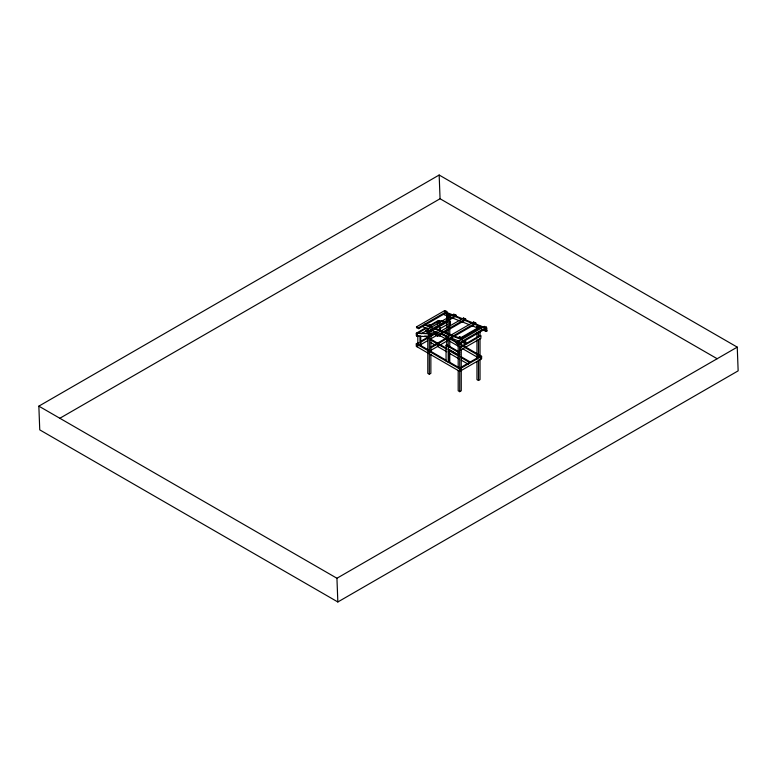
<?xml version="1.0" encoding="UTF-8"?>
<svg xmlns="http://www.w3.org/2000/svg" width="777" height="777" viewBox="0 0 777 777"><rect width="100%" height="100%" fill="white"/><g stroke="black" fill="none" stroke-linecap="round" stroke-linejoin="round"><path stroke-width="1.17" d="M428.564 334.023L428.564 336.742L417.094 336.072L417.094 333.352L429.331 333.586L417.094 333.352M38.85 406.148L439.16 175.029L737.247 347.134L738.15 370.852L337.84 601.971L39.753 429.866L38.85 406.148L336.936 578.253L337.84 601.971M59.712 418.347L440.064 198.747L717.161 358.731M416.482 326.874L444.667 310.596L446.785 311.441L446.911 312.383L418.725 328.652L416.598 327.816L416.482 326.874L418.609 327.709L446.785 311.441M444.813 314.229L444.046 314.675L447.377 315.996M446.697 327.845L446.697 314.685L448.232 313.801L449.766 314.685L449.766 317.074M426.456 328.234L417.074 333.654L417.074 336.14L416.307 335.693L416.307 333.216L425.689 327.797M429.856 325.388L438.199 320.571L438.966 321.018L430.623 325.835M430.866 325.505L429.331 326.389L427.797 325.505L429.331 324.621L430.866 325.505L430.866 327.894M446.697 314.685L448.232 315.569L449.766 314.685M425.641 330.507L453.826 314.229L455.953 315.073L456.07 316.016L427.884 332.294L425.767 331.449L425.641 330.507L427.768 331.342L455.953 315.073M417.094 336.072L417.861 335.635M421.241 333.731L428.545 329.516M430.924 331.449L432.964 330.274M435.003 329.098L447.212 322.047M449.679 321.833L450.446 321.387L450.446 324.106L449.679 324.553M430.924 333.925L435.003 331.575M438.053 329.817L447.212 324.524M479.526 355.089L481.614 356.293L481.614 358.77L459.722 371.406L416.278 346.328L416.278 343.852L418.366 342.647M420.454 341.443L429.331 336.305L424.737 336.033M430.876 335.421L437.13 331.808M420.172 342.482L428.515 337.674M430.604 336.47L437.898 332.255M435.314 334.314L463.5 318.046L465.627 318.891L465.744 319.833L437.558 336.101L435.441 335.266L435.314 334.314L437.441 335.159L465.627 318.891M417.812 346.328L417.045 346.775L417.045 344.289L417.812 343.852L445.92 360.072M420.172 344.969L427.476 340.753M430.604 338.947L436.859 335.334M445.406 338.316L473.591 322.047L475.718 322.892L475.835 323.834L447.649 340.103L445.522 339.258L445.406 338.316L447.533 339.16L475.718 322.892M431.099 346.824L447.397 337.422M430.846 347.853L446.124 339.034M430.846 350.34L447.144 340.928M476.961 326.437L478.496 325.553L480.031 326.437L478.496 327.321L476.961 326.437L476.961 328.856M446.056 345.25L446.824 344.803L459.722 352.253L458.954 352.69L446.056 345.25L446.056 361.043M480.856 327.03L460.489 338.791L459.722 338.345L480.089 326.583L480.856 327.03L480.856 328.681M448.203 346.484L448.97 346.047M456.235 342.628L484.421 326.359L486.538 327.204L486.655 328.147L458.469 344.415L456.352 343.58L456.235 342.628L458.352 343.473L486.538 327.204M486.645 328.302L485.878 328.749L486.208 331.39L486.975 330.944L486.645 328.302L465.559 319.939M465.112 343.56L465.879 343.113L465.549 340.472L464.782 340.918L465.112 343.56L461.781 342.239M480.856 335.887L480.089 335.45L459.722 347.212L460.489 347.649L480.856 335.887L480.856 338.374L460.489 350.136L459.722 349.689M448.203 348.97L458.954 355.176L459.722 354.73M427.797 336.276L427.797 373.358L429.331 374.242L430.866 373.358L430.866 354.215M459.722 368.045L480.089 356.284L480.856 356.721L480.846 359.217M416.278 343.852L459.722 368.929L481.614 356.293M476.961 361.49L476.961 379.613L478.496 380.497L480.031 379.613L480.031 359.071M458.187 370.25L458.187 390.792L459.722 391.676L461.256 390.792L461.256 349.708M336.936 578.253L737.247 347.134M443.57 320.988L438.218 321.163L441.657 321.357M445.59 312.024L453.36 315.103M455.575 315.986L463.345 319.065M445.94 312.908L452.593 315.549M454.807 316.424L461.47 319.065M464.792 320.386L472.562 323.465M474.776 324.349L482.546 327.428M483.644 329.623L486.975 330.944M449.592 316.87L469.57 324.786M471.785 325.67L477.331 327.865M481.769 329.633L486.208 331.39M424.495 324.194L432.265 327.272M434.479 328.156L442.249 331.235M444.463 332.119L452.233 335.198M454.448 336.072L462.218 339.151M424.844 325.077L431.497 327.719M433.712 328.603L462.558 340.035M463.655 342.239L465.879 343.113M422.95 326.845L428.496 329.04M430.72 329.924L438.481 333.003M440.705 333.887L448.475 336.965M450.689 337.84L459.566 341.365M438.17 321.464L440.316 322.698M439.549 323.145L437.402 321.901L437.402 324.291M444.143 334.654L447.261 336.46M450.388 338.267L457.672 342.472M460.8 344.269L477.447 353.885M441.297 333.896L447.542 337.5M449.621 338.704L456.905 342.91M464.19 347.115L477.719 354.934M439.209 335.178L445.454 338.782M449.621 341.19L458.984 346.591M462.111 348.397L477.719 357.41M438.121 335.431L439.549 336.256L440.316 335.819L440.316 333.43M427.107 332.77L427.874 333.207M430.39 338.957L437.548 343.084M438.315 343.541L446.561 348.3M448.62 349.495L458.916 355.439M460.975 356.624L470.24 361.975M418.58 332.789L420.017 333.615M430.643 339.986L436.781 343.531M446.824 349.339L437.548 343.988L437.548 346.464L446.824 351.816M448.883 350.524L459.178 356.478M461.237 357.663L469.473 362.422M416.307 333.216L417.074 333.654M430.643 342.472L435.761 345.425M448.883 353.011L459.178 358.955M461.237 360.149L468.444 364.306M449.038 361.878L460.489 368.483L460.489 370.969M473.591 322.047L473.708 322.989M463.5 318.046L463.626 318.988M458.352 343.473L458.469 344.415M453.826 314.229L453.953 315.18M444.667 310.596L444.784 311.538M447.533 339.16L447.649 340.103M437.441 335.159L437.558 336.101M427.768 331.342L427.884 332.294M418.609 327.709L418.725 328.652M439.16 175.029L440.064 198.747M480.031 331.274L480.031 336.111M480.031 338.519L480.031 356.653M478.496 332.158L478.496 336.995M478.496 339.413L478.496 357.537M478.496 359.955L478.496 380.497M476.961 332.478L476.961 337.315M476.961 339.734L476.961 359.071M461.256 342.453L461.256 347.29M460.489 347.649L460.489 350.136M459.722 343.337L459.722 368.716M459.722 368.929L459.722 391.676M458.954 352.69L458.954 355.176M458.187 341.249L458.187 367.832M449.766 319.473L449.766 335.023M449.766 338.617L449.766 346.989M449.766 352.972L449.766 362.538M448.97 349.427L448.97 361.839L448.203 362.286L448.232 339.5M448.232 315.569L448.232 337.101M446.697 330.235L446.697 333.828M446.697 336.218L446.697 345.794M440.316 327.467L440.316 331.051M439.549 327.913L439.549 330.303M430.866 330.293L430.866 351.826M429.331 331.177L429.331 374.242M427.797 327.894L427.797 333.877M427.573 338.218L427.573 340.695M420.736 336.412L420.736 345.95M419.968 335.664L419.968 345.202M417.812 335.615L417.812 345.153M459.722 336.732L458.187 337.616L459.722 338.51L461.256 337.616L459.722 336.732"/></g></svg>
